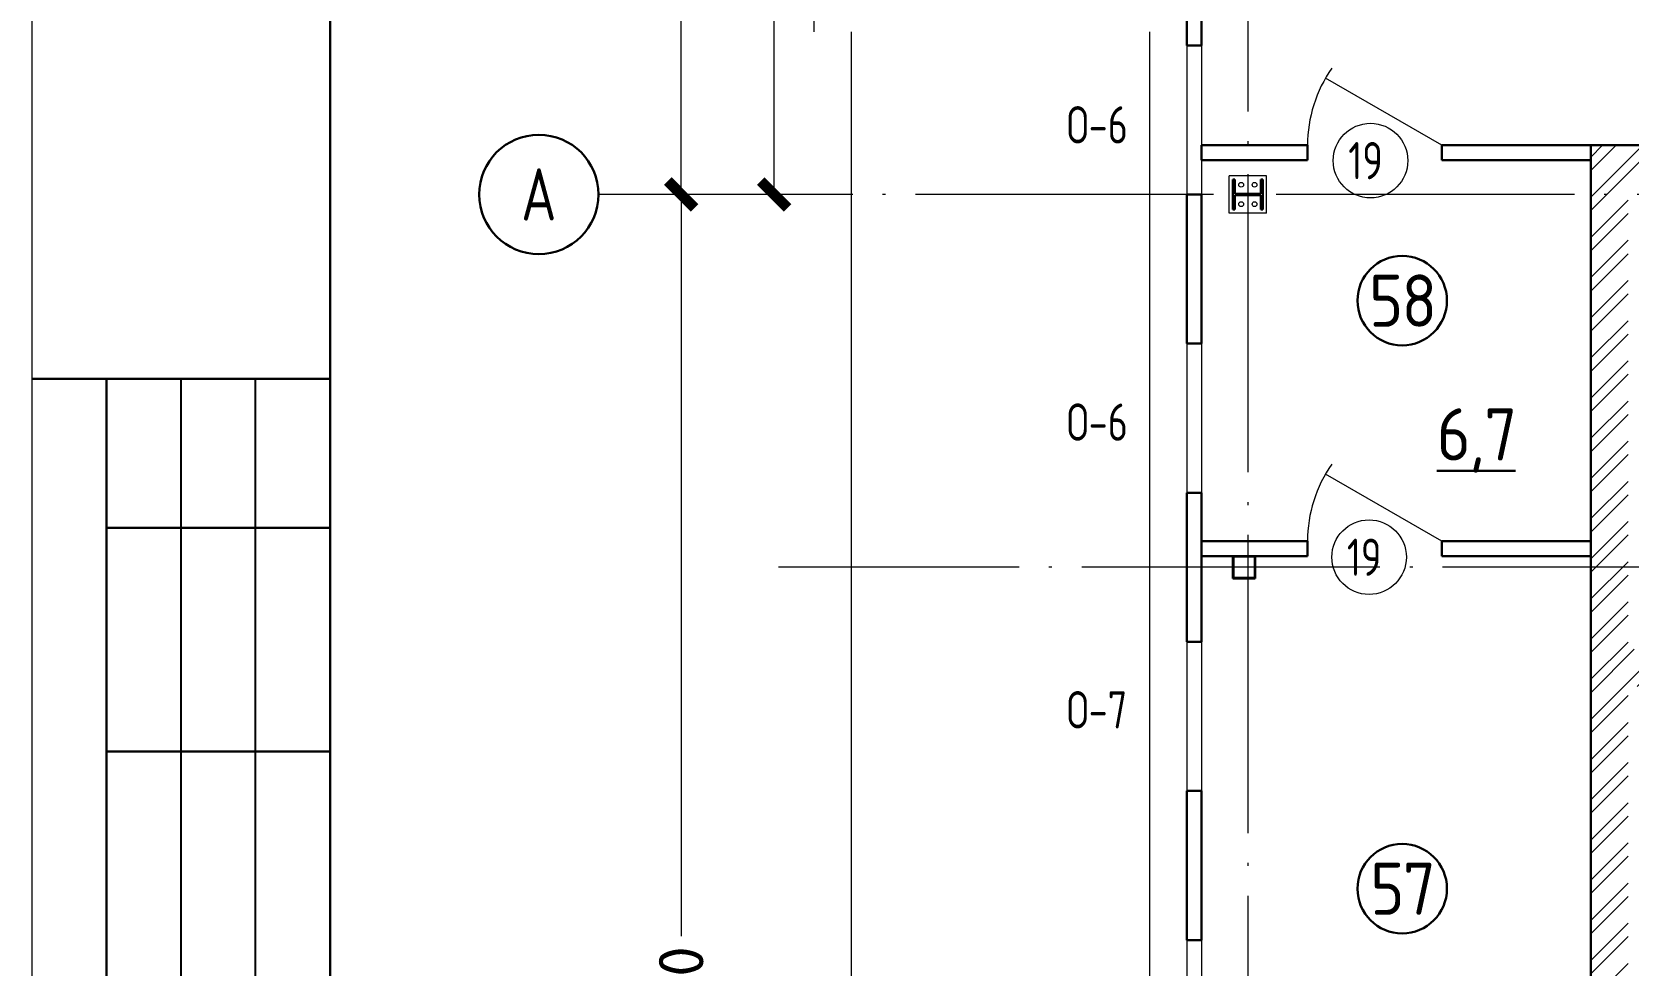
# Model space of a CAD drawing. Extents: x -965262 to 1142518, y -357520 to 71675.
# Drawn here: x -861262 to -850557, y -228520 to -222262 of the extents above; entities that cross this region are included whole.
import ezdxf

# ---------------------------------------------------------------- set-up
doc = ezdxf.new("R2010")
doc.units = 0
doc.header["$LTSCALE"] = 10
doc.linetypes.add('DOTE', pattern=[2.42, 2, -0.2, 0.02, -0.2])
doc.layers.get('0').update_dxf_attribs({"linetype": 'CONTINUOUS', "lineweight": 30})
doc.layers.get('Defpoints').update_dxf_attribs({"linetype": 'CONTINUOUS'})
doc.layers.add('DOTE', color=7, linetype='DOTE', lineweight=9)
doc.styles.add('GOST 2.304', font='isocpeur.ttf', dxfattribs={"width": 0.75, "height": 250})
doc.styles.add('GOST-2.304_Type-B', font='isocpeur.ttf', dxfattribs={"width": 0.9})
doc.styles.get("Standard").update_dxf_attribs({"font": 'isocpeur.ttf', "height": 300})
doc.dimstyles.get("Standard").update_dxf_attribs({"dimscale": 100, "dimtxt": 300, "dimasz": 1.8, "dimexe": 1.8, "dimexo": 0.625, "dimgap": 0.9, "dimtad": 0, "dimdec": 0, "dimzin": 0, "dimdsep": 46, "dimtxsty": 'Standard', "dimblk": 'ARCHTICK', "dimcen": 0.9, "dimclrd": 256, "dimclre": 256, "dimclrt": 256, "dimadec": 0, "dimazin": 0, "dimtfac": 1, "dimtdec": 0, "dimtofl": 0, "dimtmove": 0, "dimatfit": 3, "dimfxl": 1, "dimtolj": 1, "dimtzin": 0, "dimlwd": 15, "dimlwe": 15, "dimarcsym": 0})

# ---------------------------------------------------------------- blocks, each defined once
blk = doc.blocks.new('MC2')
at = {"lineweight": 15}
for p, q in [((68127, 41566), (68127, 39900)), ((69794, 41566), (68127, 41566)), ((69794, 41566), (69794, 39900)), ((69794, 39900), (68127, 39900))]:
    blk.add_line(p, q, dxfattribs=at)
for p, q in [((69627, 41400), (68294, 41400)), ((68294, 41400), (68294, 41320)), ((69627, 41400), (69627, 41320)), ((68934, 41320), (68294, 41320)), ((68934, 41320), (68934, 40146)), ((69627, 41320), (68987, 41320)), ((68987, 41320), (68987, 40146)), ((68934, 40146), (68294, 40146)), ((68294, 40146), (68294, 40066)), ((69627, 40066), (68294, 40066)), ((69627, 40146), (68987, 40146)), ((69627, 40146), (69627, 40066))]:
    blk.add_line(p, q)
for centre in [(68527, 41033), (69394, 41033), (68527, 40433), (69394, 40433)]:
    blk.add_circle(centre, 107, dxfattribs=at)
blk = doc.blocks.new('_ArchTick')
at = {"color": 0, "linetype": 'ByBlock', "lineweight": 0, "const_width": 0.4}
blk.add_lwpolyline([(-0.5, -0.5), (0.5, 0.5)], dxfattribs=at)
blk = doc.blocks.new('*D119')
at = {"lineweight": 15, "transparency": 16777216}
for p, q in [((-856971, -223352), (-857088, -223352)), ((-856908, -223352), (-856908, -228327)), ((-856908, -234352), (-856908, -229377)), ((-856971, -234352), (-857088, -234352))]:
    blk.add_line(p, q, dxfattribs=at)
at = {"layer": 'Defpoints', "color": 0, "lineweight": 15, "transparency": 16777216}
for p in [(-856908, -223352, -1451), (-856908, -234352), (-856908, -234352)]:
    blk.add_point(p, dxfattribs=at)
at = {"lineweight": 15, "transparency": 16777216, "xscale": 180, "yscale": 180, "zscale": 180}
for p, rotation in [((-856908, -223352), 90), ((-856908, -234352), 270)]:
    blk.add_blockref('_ArchTick', p, dxfattribs=dict(at, rotation=rotation))
at = {"lineweight": 15, "transparency": 16777216, "insert": (-856908, -228852), "char_height": 300, "attachment_point": 5, "rotation": 90}
blk.add_mtext('\\A1;11000', dxfattribs=at)
blk = doc.blocks.new('*D120')
at = {"lineweight": 15, "transparency": 16777216}
for p, q in [((-856348, -217352), (-856465, -217352)), ((-856285, -217352), (-856285, -219872)), ((-856285, -223352), (-856285, -220832)), ((-856348, -223352), (-856465, -223352))]:
    blk.add_line(p, q, dxfattribs=at)
at = {"layer": 'Defpoints', "color": 0, "lineweight": 15, "transparency": 16777216}
for p in [(-856285, -217352), (-856285, -217352), (-856285, -223352)]:
    blk.add_point(p, dxfattribs=at)
at = {"lineweight": 15, "transparency": 16777216, "xscale": 180, "yscale": 180, "zscale": 180}
for p, rotation in [((-856285, -217352), 90), ((-856285, -223352), 270)]:
    blk.add_blockref('_ArchTick', p, dxfattribs=dict(at, rotation=rotation))
at = {"lineweight": 15, "transparency": 16777216, "insert": (-856285, -220352), "char_height": 300, "attachment_point": 5, "rotation": 90}
blk.add_mtext('\\A1;6000', dxfattribs=at)
blk = doc.blocks.new('*D126')
at = {"lineweight": 15, "transparency": 16777216}
for p, q in [((-856971, -199352), (-857088, -199352)), ((-856908, -199352), (-856908, -210752)), ((-856908, -223352), (-856908, -211952)), ((-856971, -223352), (-857088, -223352))]:
    blk.add_line(p, q, dxfattribs=at)
at = {"layer": 'Defpoints', "color": 0, "lineweight": 15, "transparency": 16777216}
for p in [(-856908, -199352), (-856908, -199352), (-856908, -223352)]:
    blk.add_point(p, dxfattribs=at)
at = {"lineweight": 15, "transparency": 16777216, "xscale": 180, "yscale": 180, "zscale": 180}
for p, rotation in [((-856908, -199352), 90), ((-856908, -223352), 270)]:
    blk.add_blockref('_ArchTick', p, dxfattribs=dict(at, rotation=rotation))
at = {"lineweight": 15, "transparency": 16777216, "insert": (-856908, -211352), "char_height": 300, "attachment_point": 5, "rotation": 90}
blk.add_mtext('\\A1;24000', dxfattribs=at)

msp = doc.modelspace()

# ---------------------------------------------------------------- hatches: boundary and pattern name
at = {"lineweight": 15}
h = msp.add_hatch(dxfattribs=at)
h.set_pattern_fill('ANSI32', color=1, scale=20, style=0)
h.set_pattern_definition([(45, (-1272135.78, -304976.27), (-134.70384, 134.70384), []), (45, (-1272045.98, -304976.27), (-134.70384, 134.70384), [])])
h.paths.add_polyline_path([(-850007.4, -223022.1), (-850307.4, -223022.1), (-850307.4, -223252.1), (-850007.4, -223252.1)])
h.paths.add_polyline_path([(-847307.4, -223022.1), (-847607.4, -223022.1), (-847607.4, -223252.1), (-847307.4, -223252.1)])
h.paths.add_polyline_path([(-850007.4, -226402.1), (-850307.4, -226402.1), (-850307.4, -226652.1), (-850007.4, -226652.1)])
h.paths.add_polyline_path([(-847307.4, -226402.1), (-847607.4, -226402.1), (-847607.4, -226652.1), (-847307.4, -226652.1)])
h.paths.add_polyline_path([(-846757.5, -234152), (-847007.5, -234152), (-847007.5, -234227.1), (-846982.4, -234227.1), (-846982.4, -234477.1), (-847007.5, -234477.1), (-847007.5, -234662.1), (-846757.5, -234662.1)])
h.paths.add_polyline_path([(-843687.4, -234152), (-843937.4, -234152), (-843937.4, -234662.1), (-843687.4, -234662.1)])
h.paths.add_polyline_path([(-850557.4, -226652.1), (-850307.4, -226652.1), (-850307.4, -226402.1), (-850557.4, -226402.1), (-850557.4, -223252.1), (-850307.4, -223252.1), (-850307.4, -223022.1), (-850807.4, -223022.1), (-850807.4, -223122.1), (-850807.4, -232677.1), (-850807.4, -234662.1), (-850557.4, -234662.1), (-850557.4, -230902.1)])
h.paths.add_polyline_path([(-847007.3, -231152.2), (-847007.3, -226652.1), (-847307.4, -226652.1), (-847307.4, -226402.1), (-847007.5, -226402.1), (-847007.4, -223252.1), (-847307.4, -223252.1), (-847307.4, -223022.1), (-846757.5, -223022.1), (-846757.5, -230902.1), (-843687.4, -230902), (-843687.4, -231152.2), (-847007.3, -231152.3)])
h.paths.add_polyline_path([(-843687.4, -231752), (-843937.4, -231752), (-843937.4, -231152), (-843687.4, -231152)])
h.paths.add_polyline_path([(-846757.5, -231752), (-847007.3, -231752), (-847007.3, -231152.2), (-846757.5, -231152.2)])

# ---------------------------------------------------------------- linework, layer by layer
at = {"lineweight": 15, "ltscale": 200}
for p, q in [((-856017.4, -218441.7), (-856017.4, -222262.1)), ((-855767.4, -222262.1), (-855767.4, -234762.1)), ((-853767.4, -222262.1), (-853767.4, -234762.1))]:
    msp.add_line(p, q, dxfattribs=at)
at = {"color": 30, "ltscale": 200}
for p, q in [((-853517.4, -221652.1), (-853517.4, -222352.1)), ((-853417.4, -221652.1), (-853417.4, -222352.1)), ((-853417.4, -223022.1), (-852707.4, -223022.1)), ((-853417.4, -223022.1), (-852707.4, -223022.1)), ((-853417.4, -223022.1), (-853417.4, -223122.1)), ((-851807.4, -223022.1), (-850807.4, -223022.1)), ((-851807.4, -223022.1), (-850807.4, -223022.1)), ((-850807.4, -223022.1), (-850807.4, -223122.1)), ((-853417.4, -223122.1), (-852707.4, -223122.1)), ((-853417.4, -223122.1), (-852707.4, -223122.1)), ((-851807.4, -223122.1), (-850807.4, -223122.1)), ((-851807.4, -223122.1), (-850807.4, -223122.1)), ((-853517.4, -223352.1), (-853517.4, -224352.1)), ((-853417.4, -223352.1), (-853417.4, -224352.1)), ((-853517.4, -225352.1, -3259.8), (-853517.4, -226352.1, -3259.8)), ((-853417.4, -225352.1, -3259.8), (-853417.4, -226352.1, -3259.8)), ((-853417.4, -225677.1), (-852707.4, -225677.1)), ((-853417.4, -225677.1), (-853417.4, -225777.1)), ((-852707.4, -225677.1), (-852707.4, -225777.1)), ((-851807.4, -225677.1), (-850807.4, -225677.1)), ((-850807.4, -225677.1), (-850807.4, -225777.1)), ((-853417.4, -225777.1), (-852707.4, -225777.1)), ((-851807.4, -225777.1), (-850807.4, -225777.1)), ((-853517.4, -227352.1, -3259.8), (-853517.4, -228352.1, -3259.8)), ((-853417.4, -227352.1, -3259.8), (-853417.4, -228352.1, -3259.8))]:
    msp.add_line(p, q, dxfattribs=at)
at = {"color": 30}
for p, q in [((-853517.4, -222352.1), (-853417.4, -222352.1)), ((-852707.4, -223022.1), (-852707.4, -223122.1)), ((-851807.4, -223022.1), (-851807.4, -223122.1)), ((-853517.4, -223352.1), (-853417.4, -223352.1)), ((-853517.4, -224352.1, -3259.8), (-853417.4, -224352.1, -3259.8)), ((-853517.4, -225352.1, -3259.8), (-853417.4, -225352.1, -3259.8)), ((-851807.4, -225677.1), (-851807.4, -225777.1)), ((-853517.4, -226352.1, -3259.8), (-853417.4, -226352.1, -3259.8)), ((-853517.4, -227352.1, -3259.8), (-853417.4, -227352.1, -3259.8)), ((-853517.4, -227352.1, -3259.8), (-853417.4, -227352.1, -3259.8)), ((-853517.4, -227352.1, -3259.8), (-853417.4, -227352.1, -3259.8)), ((-853517.4, -228352.1, -3259.8), (-853417.4, -228352.1, -3259.8))]:
    msp.add_line(p, q, dxfattribs=at)
at = {"color": 30, "lineweight": 15}
for p, q in [((-853517.4, -222352.1, 0), (-853517.4, -223352.1, -3259.8)), ((-853417.4, -222352.1), (-853417.4, -223352.1)), ((-853517.4, -224352.1), (-853517.4, -225352.1, -3259.8)), ((-853417.4, -224352.1, 0), (-853417.4, -225352.1, -3259.8)), ((-853517.4, -226352.1, -3259.8), (-853517.4, -227352.1, -3259.8)), ((-853417.4, -226352.1, -3259.8), (-853417.4, -227352.1, -3259.8)), ((-853517.4, -228352.1, -3259.8), (-853517.4, -229352.1, -3259.8)), ((-853417.4, -228352.1, -3259.8), (-853417.4, -229352.1, -3259.8))]:
    msp.add_line(p, q, dxfattribs=at)
at = {"lineweight": 15}
for p, q in [((-851807.4, -223022.1), (-852586.8, -222572.1)), ((-851807.4, -225677.1), (-852586.8, -225227.1))]:
    msp.add_line(p, q, dxfattribs=at)
at = {"color": 1, "ltscale": 200}
for p in [(-850807.4, -232677.1), (-850007.4, -223022.1)]:
    msp.add_line(p, (-850807.4, -223022.1), dxfattribs=at)
for p, q in [((-859262.4, -224587.8, -1808.5), (-861262.4, -224587.8, -1808.5)), ((-860762.4, -231087.8, -1808.5), (-860762.4, -224587.8, -1808.5)), ((-860762.4, -225587.8, -1808.5), (-859262.4, -225587.8, -1808.5)), ((-860762.4, -227087.8, -1808.5), (-859262.4, -227087.8, -1808.5))]:
    msp.add_line(p, q)
at = {"lineweight": 25}
for p, q in [((-860262.4, -231087.8, -1808.5), (-860262.4, -224587.8, -1808.5)), ((-859762.4, -231087.8, -1808.5), (-859762.4, -224587.8, -1808.5))]:
    msp.add_line(p, q, dxfattribs=at)
at = {"extrusion": (0, 0, -1)}
for p, q in [((-853207.4, -225927.1), (-853207.4, -225777.1)), ((-853207.4, -225777.1), (-853057.4, -225777.1)), ((-853204.2, -225780.3), (-853204.2, -225923.9)), ((-853060.6, -225780.3), (-853204.2, -225780.3)), ((-853060.6, -225923.9), (-853060.6, -225780.3)), ((-853057.4, -225777.1), (-853057.4, -225927.1)), ((-853057.4, -225927.1), (-853207.4, -225927.1)), ((-853204.2, -225923.9), (-853060.6, -225923.9))]:
    msp.add_line(p, q, dxfattribs=at)
at = {"lineweight": 15, "elevation": -1808.5}
msp.add_lwpolyline([(-742362.4, -240087.8), (-742362.4, -155987.8), (-861262.4, -155987.8), (-861262.4, -240087.8)], close=True, dxfattribs=at)
at = {"elevation": -1808.5}
msp.add_lwpolyline([(-742862.4, -239587.8), (-742862.4, -156487.8), (-859262.4, -156487.8), (-859262.4, -239587.8)], close=True, dxfattribs=at)
at = {"lineweight": 15}
for centre in [(-852284.9, -223125.1, -6519.6), (-852294.4, -225784.5, -6519.6)]:
    msp.add_circle(centre, 250, dxfattribs=at)
for centre in [(-852072.4, -224064.3, -6519.6), (-852072.4, -228007.8, -6519.6)]:
    msp.add_circle(centre, 300)
for centre in [(-851807.4, -223022.1), (-851807.4, -225677.1)]:
    msp.add_arc(centre, 900, 145, 180, dxfattribs=at)
at = {"layer": 'DOTE', "ltscale": 100, "extrusion": (0, -1, 0)}
msp.add_line((-853107.4, -162715.3, -3259.8), (-853107.4, -237887.4, -3259.8), dxfattribs=at)
at = {"layer": 'DOTE', "ltscale": 100}
for p, q in [((-785577.4, -223352.1, -3259.8), (-857462.7, -223352.1, -3259.8)), ((-798981.6, -225852.1, -3259.8), (-856255.1, -225852.1, -3259.8))]:
    msp.add_line(p, q, dxfattribs=at)
at = {"layer": 'DOTE', "linetype": 'Continuous', "lineweight": 30}
msp.add_circle((-857862.7, -223352.1, -3259.8), 400, dxfattribs=at)

# ---------------------------------------------------------------- block references
at = {"lineweight": 15, "xscale": 0.1500000000232831, "yscale": 0.1500000000232831, "zscale": 0.1500000000232831, "rotation": 270}
msp.add_blockref('MC2', (-859217.4, -213008, -1808.5), dxfattribs=at)

# ---------------------------------------------------------------- texts
at = {"color": 5, "width": 0.75}
for s, p in [('О-6', (-854321.9, -223010.4, 11766.4)), ('О-6', (-854321.9, -225003.9, 11766.4)), ('О-7', (-854321.9, -226933.3, 11766.4))]:
    msp.add_text(s, height=250, dxfattribs=at).set_placement(p)
at = {"color": 4, "lineweight": 15, "width": 0.75}
for p in [(-852433.7, -223250.4, -6519.6), (-852443.2, -225909.8, -6519.6)]:
    msp.add_text('19', height=250, dxfattribs=at).set_placement(p)
at = {"char_height": 350, "attachment_point": 5, "style": 'GOST-2.304_Type-B'}
for s, insert, width in [('{\\fISOCPEUR|b0|i0|c0|p34;\\T0.95;58}', (-852072.4, -224064.3, -1808.5), 800), ('{\\fISOCPEUR|b0|i0|c0|p34;\\T0.95;\\L6,7}', (-851576.4, -225002, -48.7), 2000), ('{\\fISOCPEUR|b0|i0|c0|p34;\\T0.95;57}', (-852072.4, -228007.8, -1808.5), 800)]:
    msp.add_mtext(s, dxfattribs=dict(at, insert=insert, width=width))
at = {"layer": 'DOTE', "linetype": 'Continuous', "lineweight": 30, "ltscale": 100, "insert": (-857862.7, -223352.1, -3259.8), "char_height": 350, "width": 800, "attachment_point": 5, "style": 'GOST 2.304'}
msp.add_mtext('А', dxfattribs=at)

# ---------------------------------------------------------------- dimensions: what is measured, and where the dimension line sits
at = {"lineweight": 15}
for base, p1, p2, picture, middle in [((-856908.2, -199352.1, -1808.5), (-856908.2, -223352.1, -1808.5), (-856908.2, -199352.1, -1808.5), '*D126', (-856908.2, -211352.1, -1808.5)), ((-856285.4, -217352.1, -3259.8), (-856285.4, -223352.1, -3259.8), (-856285.4, -217352.1, -3259.8), '*D120', (-856285.4, -220352.1, -3259.8)), ((-856908.2, -234352.1, -1808.5), (-856908.2, -223352.1, -3259.8), (-856908.2, -234352.1, -1808.5), '*D119', (-856908.2, -228852.1, -1808.5))]:
    dim = msp.add_linear_dim(base=base, p1=p1, p2=p2, angle=90, dimstyle='Standard', dxfattribs=at)
    dim.commit()
    dim.dimension.update_dxf_attribs({"geometry": picture, "text_midpoint": middle})

doc.saveas('drawing.dxf')
